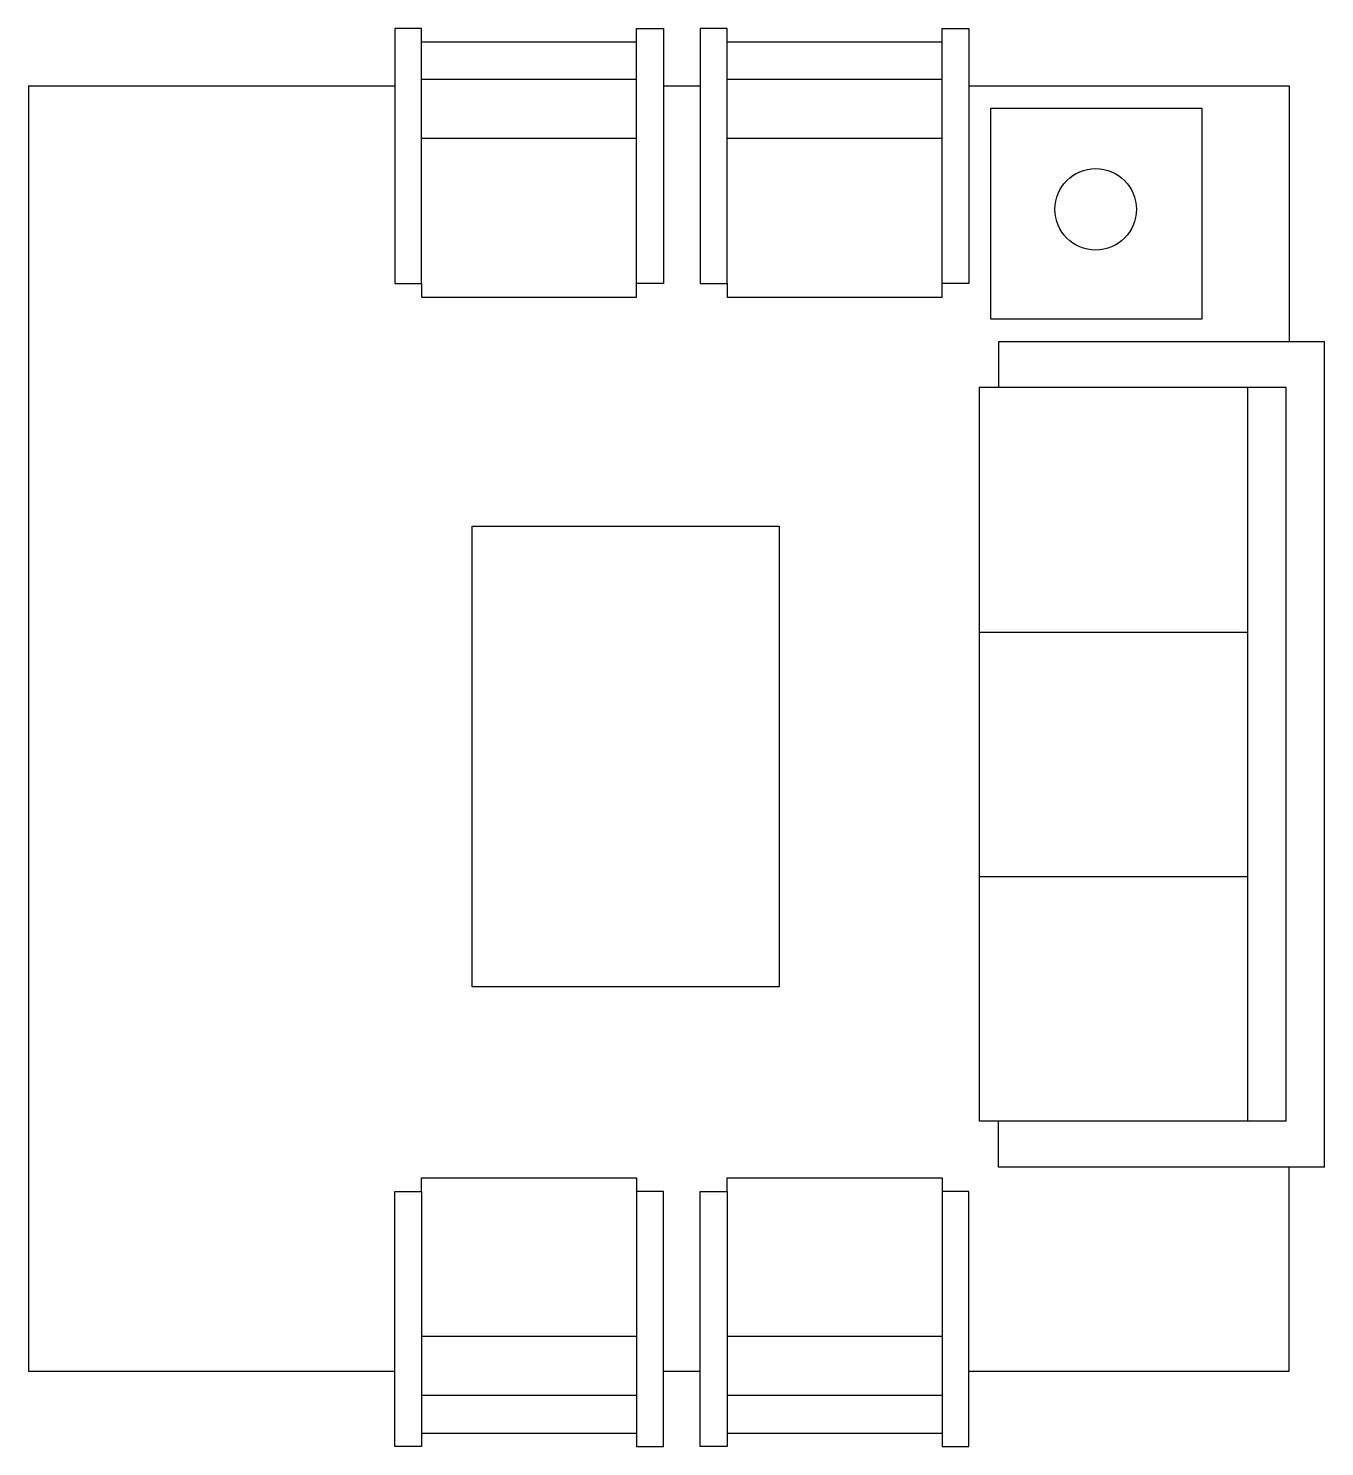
# Model space of a CAD drawing. Extents: x -5.58 to -2.2, y 16.91 to 20.6.
import ezdxf

# ---------------------------------------------------------------- set-up
doc = ezdxf.new("R2010")
doc.units = 0
doc.layers.get('0').update_dxf_attribs({"linetype": 'CONTINUOUS'})

# ---------------------------------------------------------------- blocks, each defined once
blk = doc.blocks.new('AB19A')
for p, q in [((0, 0), (1, 0)), ((0, -1), (0, 0)), ((1, 0), (1, -1)), ((1, -1), (0, -1))]:
    blk.add_line(p, q)
blk = doc.blocks.new('AH20C')
for p, q in [((-1.05, 0.4), (-1.05, 0.5)), ((-1.05, 0.5), (-0.1, 0.5)), ((-0.1, 0.5), (-0.1, 0.4)), ((-0.1, 0.4), (-1.05, 0.4)), ((-1, -0.4), (-1, 0.4)), ((-0.86, 0.4), (-0.86, -0.4)), ((-0.64, 0.4), (-0.64, -0.4)), ((-0.05, 0.4), (-0.1, 0.4)), ((-0.05, -0.4), (-0.05, 0.4)), ((-1.05, -0.4), (-1.05, -0.5)), ((-0.1, -0.4), (-1.05, -0.4)), ((-0.1, -0.4), (-0.05, -0.4)), ((-0.1, -0.5), (-0.1, -0.4)), ((-1.05, -0.5), (-0.1, -0.5))]:
    blk.add_line(p, q)
blk = doc.blocks.new('AC191')
for p, q in [((0, 0.5), (0.9444, 0.5)), ((0, 0.5), (0, -0.5)), ((0.9444, 0.5), (0.9444, 0.4444)), ((0.1111, 0.4444), (0.1111, -0.4444)), ((0.1111, 0.4444), (1, 0.4444)), ((0.2222, 0.4444), (0.2222, -0.4444)), ((1, -0.4444), (1, 0.4444)), ((1, 0.1481), (0.2222, 0.1481)), ((1, -0.1481), (0.2222, -0.1481)), ((0.1111, -0.4444), (1, -0.4444)), ((0.9444, -0.5), (0.9444, -0.4444)), ((0, -0.5), (0.9444, -0.5))]:
    blk.add_line(p, q)

msp = doc.modelspace()

# ---------------------------------------------------------------- linework, layer by layer
at = {"color": 0}
for p, q in [((-5.5783, 20.455), (-5.5783, 17.1063)), ((-5.5783, 20.455), (-4.6237, 20.455)), ((-3.9237, 20.455), (-3.8279, 20.455)), ((-3.1279, 20.455), (-2.2941, 20.455)), ((-2.2941, 20.455), (-2.2941, 19.7884)), ((-2.2941, 17.1063), (-2.2941, 17.6385)), ((-5.5783, 17.1063), (-4.6237, 17.1063)), ((-3.9237, 17.1063), (-3.8279, 17.1063)), ((-3.1279, 17.1063), (-2.2941, 17.1063))]:
    msp.add_line(p, q, dxfattribs=at)
msp.add_circle((-2.7978, 20.1334), 0.1062, dxfattribs=at)

# ---------------------------------------------------------------- block references
for name, p, xscale, yscale, zscale, rotation in [('AH20C', (-4.2737, 19.8697), 0.7, 0.7, 0.63, 270), ('AH20C', (-3.4779, 19.8697), 0.7, 0.7, 0.63, 270), ('AB19A', (-3.0712, 19.847), 0.55, 0.55, 0.38, 90.00000000000006), ('AC191', (-2.2013, 18.7134), 0.9, 2.15, 0.63, 180), ('AH20C', (-4.2737, 17.645), -0.7, 0.7, 0.63, 270), ('AH20C', (-3.4779, 17.645), -0.7, 0.7, 0.63, 270)]:
    msp.add_blockref(name, p, dxfattribs=dict(at, xscale=xscale, yscale=yscale, zscale=zscale, rotation=rotation))
at = {"color": 0, "xscale": 0.8, "yscale": 1.2, "zscale": 0.38}
msp.add_blockref('AB19A', (-4.4225, 19.3081), dxfattribs=at)

doc.saveas('drawing.dxf')
